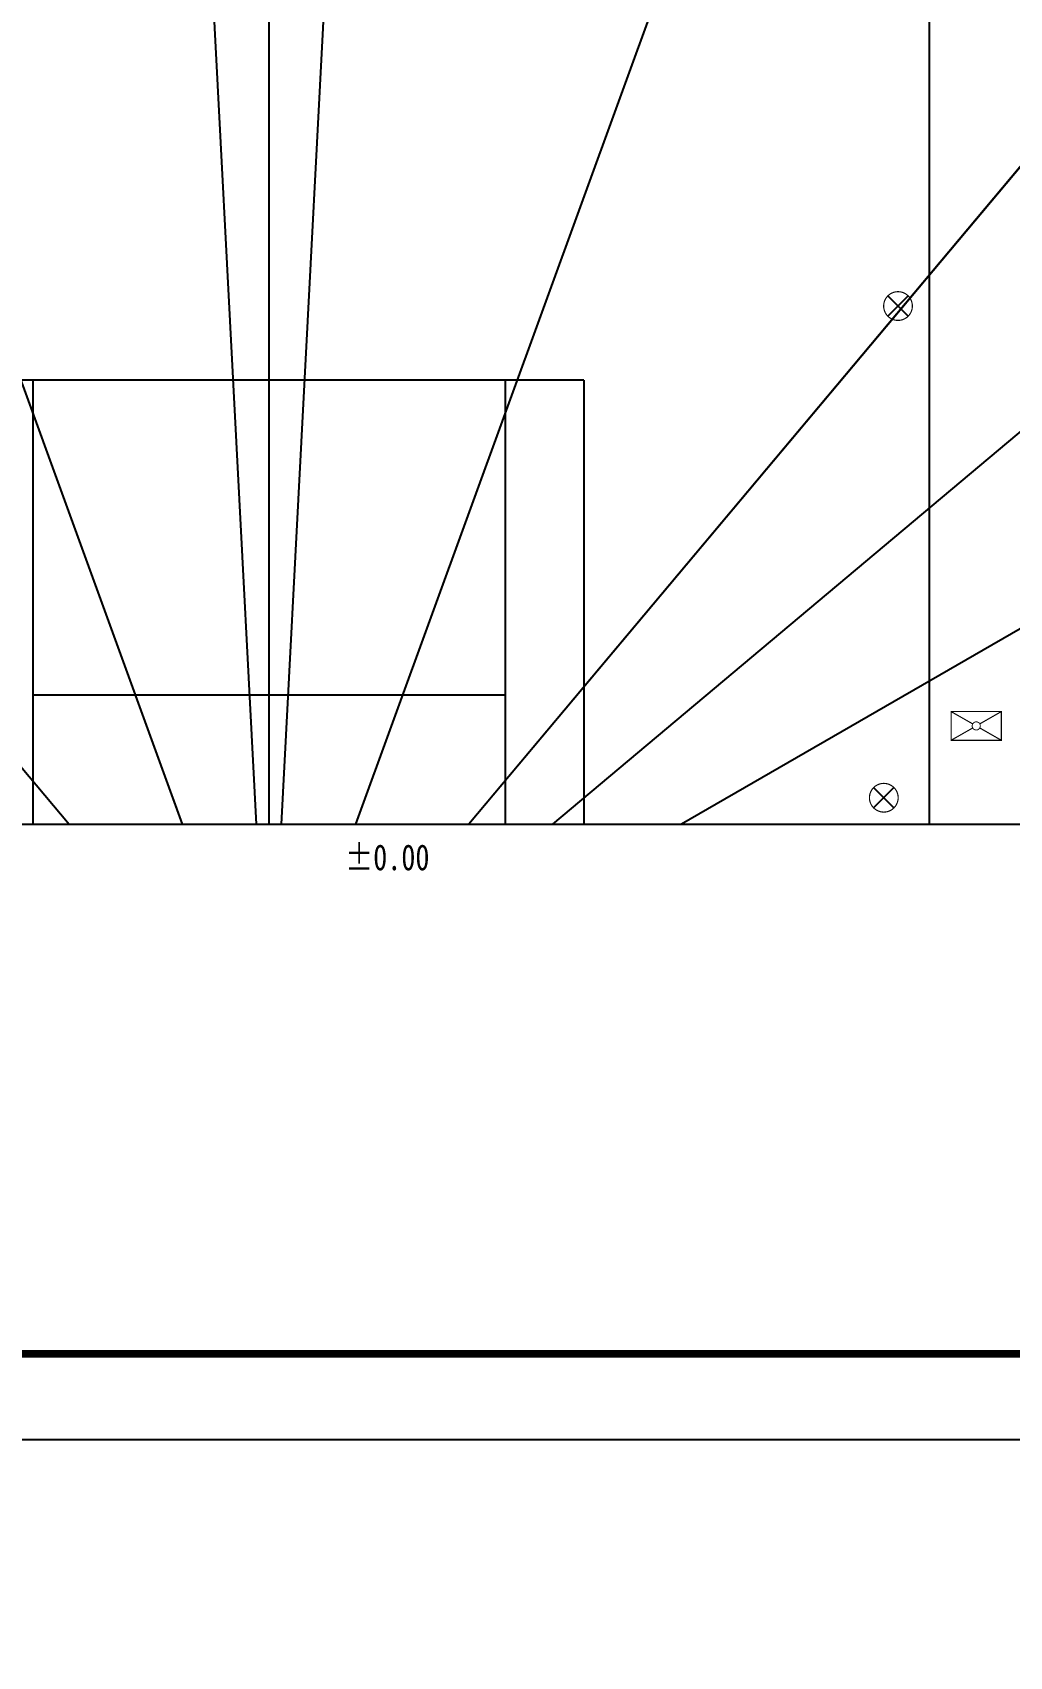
# Model space of a CAD drawing. Extents: x 23618587 to 48466785, y 42305484 to 86624613.
# Drawn here: x 24291357 to 24308378, y 43294751 to 43323030 of the extents above; entities that cross this region are included whole.
import ezdxf

# ---------------------------------------------------------------- set-up
doc = ezdxf.new("R2010")
doc.units = 0
doc.header["$MEASUREMENT"] = 0
doc.layers.get('0').update_dxf_attribs({"linetype": 'CONTINUOUS'})
for name, color, linetype in [('AC-W', 7, 'CONTINUOUS'), ('FRAME', 7, 'CONTINUOUS'), ('设备-动力', 3, 'CONTINUOUS'), ('设备-照明', 3, 'CONTINUOUS')]:
    doc.layers.add(name, color=color, linetype=linetype)
doc.styles.add('IDQSTYLE', font='simplex.shx', dxfattribs={"width": 0.7, "bigfont": 'hzfs1.shx'})
doc.styles.add('Q1', font='SimSun.ttf', dxfattribs={"width": 0.8, "height": 450})

# ---------------------------------------------------------------- blocks, each defined once
blk = doc.blocks.new('HC001494')
at = {"color": 0, "linetype": 'Continuous'}
for p, q in [((-1.77, 1.77), (1.77, -1.77)), ((1.77, 1.77), (-1.77, -1.77))]:
    blk.add_line(p, q, dxfattribs=at)
at = {"color": 0, "linetype": 'Continuous', "const_width": 0.2}
blk.add_lwpolyline([(1.77, -1.77, 0.198912), (2.5, 0, 0.198912), (1.77, 1.77, 0.198912), (0, 2.5, 0.198912), (-1.77, 1.77, 0.198912), (-2.5, 0, 0.198912), (-1.77, -1.77, 0.198912), (0, -2.5, 0.198912)], format="xyb", close=True, dxfattribs=at)
at = {"color": 0, "style": 'IDQSTYLE', "width": 0.7}
blk.add_attdef('PSFHATT', (4.5, -2.5), '', height=2.5, dxfattribs=at)
blk = doc.blocks.new('HC000704')
at = {"color": 0, "linetype": 'Continuous', "const_width": 0.2}
for points in [[(-0.61, 0.35), (-4.38, 2.5)], [(-4.38, 2.5), (4.37, 2.5), (4.37, -2.5), (-4.38, -2.5), (-4.38, 2.5)], [(4.37, 2.5), (0.61, 0.35)], [(-0.61, -0.35), (-4.38, -2.5)], [(0.61, -0.35), (4.37, -2.5)]]:
    blk.add_lwpolyline(points, dxfattribs=at)
at = {"color": 0, "linetype": 'Continuous', "const_width": 0.16}
blk.add_lwpolyline([(0, -0.71, 0.198912), (0.5, -0.5, 0.198912), (0.71, 0, 0.198912), (0.5, 0.5, 0.198912), (0, 0.71, 0.198912), (-0.5, 0.5, 0.198912), (-0.71, 0, 0.198912), (-0.5, -0.5, 0.198912)], format="xyb", close=True, dxfattribs=at)
at = {"color": 0, "style": 'IDQSTYLE', "width": 0.7}
blk.add_attdef('PSFHATT', (6.37, -2.5), '', height=2.5, dxfattribs=at)

msp = doc.modelspace()

# ---------------------------------------------------------------- linework, layer by layer
at = {"layer": 'AC-W', "color": 7, "ltscale": 300}
for p, q in [((24295476.76417, 43352860.11982), (24295476.76417, 43309242.89571)), ((24295476.76417, 43352860.11982), (24295476.76417, 43309242.89571)), ((24279162.40333, 43349916.48653), (24293966.37971, 43309242.89571)), ((24311449.10486, 43348976.79392), (24296987.14862, 43309242.89571)), ((24311449.10486, 43348976.79392), (24296987.14862, 43309242.89571)), ((24327829.91289, 43343650.12975), (24298958.8155, 43309242.89571)), ((24264815.79519, 43341633.46846), (24291994.71284, 43309242.89571)), ((24295259.2852, 43309242.89571), (24293915.9865, 43334874.56902)), ((24295259.2852, 43309242.89571), (24293915.9865, 43334874.56902)), ((24295694.24324, 43309242.89571), (24297037.54255, 43334874.5689)), ((24295694.24324, 43309242.89571), (24297037.54255, 43334874.5689)), ((24315631.94022, 43329113.15199), (24298958.8155, 43309242.89571)), ((24336786.17593, 43328943.14853), (24302664.33713, 43309242.89571)), ((24300422.24029, 43309242.89571), (24316159.96413, 43322448.41399)), ((24300422.24029, 43309242.89571), (24315631.94022, 43322005.34932)), ((24315631.94022, 43316729.74484), (24302664.33713, 43309242.89571)), ((24293797.68593, 43309706.37807), (24293966.37971, 43309242.89571))]:
    msp.add_line(p, q, dxfattribs=at)
at = {"layer": 'AC-W', "color": 7}
for p, q in [((24306976.76417, 43325593.14853), (24306976.76417, 43309242.89571)), ((24306976.76417, 43325593.14853), (24306976.76417, 43309242.89571)), ((24300961.76417, 43316978.14853), (24289991.76417, 43316978.14852)), ((24291361.76417, 43316978.14853), (24291361.76417, 43309242.89571)), ((24300961.76417, 43316978.14853), (24293797.68593, 43316978.14853)), ((24299591.76417, 43316978.14853), (24299591.76417, 43309242.89571)), ((24299591.76417, 43316978.14853), (24299591.76417, 43309242.89571)), ((24300961.76417, 43316978.14853), (24300961.76417, 43309242.89571)), ((24300961.76417, 43316978.14853), (24300961.76417, 43309242.89571)), ((24299591.76417, 43311493.14852), (24291361.76417, 43311493.14852)), ((24299591.76417, 43311493.14852), (24293797.68593, 43311493.14852)), ((24295476.76417, 43311493.14852), (24295476.76417, 43309242.89571)), ((24295476.76417, 43311493.14852), (24295476.76417, 43309242.89571))]:
    msp.add_line(p, q, dxfattribs=at)
at = {"layer": 'AC-W'}
msp.add_line((24242096.6362, 43309242.89571), (24353776.32193, 43309242.89571), dxfattribs=at)
at = {"layer": 'AC-W', "color": 7}
for centre, start, end in [((24148759.7883, 42835660.74182), 79.4743453433, 79.4743453433), ((24148766.30591, 42835659.45113), 78.1227654299, 78.1227654299), ((24148779.34207, 42835656.52904), 76.2090487924, 76.2090487924)]:
    msp.add_arc(centre, 530172.67138, start, end, dxfattribs=at)
at = {"layer": 'FRAME'}
msp.add_lwpolyline([(24221262.63462, 43298521.29116), (24221262.63462, 43424671.29116), (24399612.63462, 43424671.29116), (24399612.63462, 43298521.29116)], close=True, dxfattribs=at)
at = {"layer": 'FRAME', "const_width": 135}
msp.add_lwpolyline([(24225012.63462, 43300021.29116), (24225012.63462, 43423171.29116), (24398112.63462, 43423171.29116), (24398112.63462, 43300021.29116)], close=True, dxfattribs=at)

# ---------------------------------------------------------------- block references
at = {"layer": '设备-动力', "xscale": 100, "yscale": 100, "zscale": 100}
msp.add_blockref('HC000704', (24307798.51049, 43310954.93772), dxfattribs=at)
at = {"layer": '设备-照明', "color": 3, "xscale": 100, "yscale": 100, "zscale": 100}
for p in [(24306435.58384, 43318266.14982), (24306188.13865, 43309704.54623)]:
    msp.add_blockref('HC001494', p, dxfattribs=at)

# ---------------------------------------------------------------- texts
at = {"layer": 'AC-W', "color": 7, "style": 'Q1', "width": 0.8}
msp.add_text('%%p0.00', height=450, dxfattribs=at).set_placement((24296803.75925, 43308442.00803))
msp.add_text('%%p0.00', height=450, dxfattribs=at).set_placement((24296803.75925, 43308442.00803))

doc.saveas('drawing.dxf')
